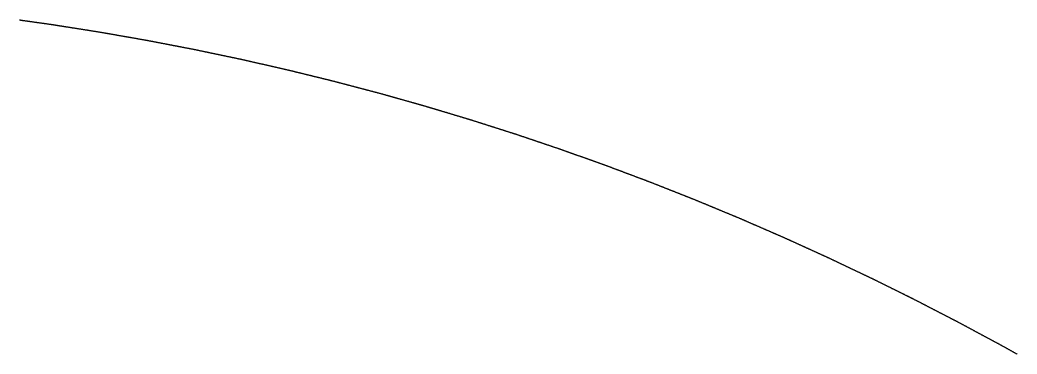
# Model space of a CAD drawing. Extents: x 1 to 322, y 1 to 270.
# Drawn here: x 161.85 to 182.64, y 13.26 to 20.23 of the extents above; entities that cross this region are included whole.
import ezdxf

# ---------------------------------------------------------------- set-up
doc = ezdxf.new("R2010")
doc.units = 0
doc.layers.get('0').update_dxf_attribs({"linetype": 'CONTINUOUS'})

msp = doc.modelspace()

# ---------------------------------------------------------------- linework, layer by layer
msp.add_polyline3d([(161.848, 20.2329, 0), (161.858, 20.2315, 0), (161.868, 20.23, 0), (161.879, 20.2286, 0), (161.889, 20.2271, 0), (161.899, 20.2257, 0), (161.909, 20.2242, 0), (161.92, 20.2228, 0), (161.93, 20.2213, 0), (161.94, 20.2199, 0), (161.951, 20.2185, 0), (161.961, 20.217, 0), (161.971, 20.2156, 0), (161.981, 20.2141, 0), (161.992, 20.2127, 0), (162.002, 20.2112, 0), (162.012, 20.2098, 0), (162.022, 20.2083, 0), (162.033, 20.2069, 0), (162.043, 20.2054, 0), (162.053, 20.204, 0), (162.064, 20.2025, 0), (162.074, 20.2011, 0), (162.084, 20.1997, 0), (162.094, 20.1982, 0), (162.105, 20.1968, 0), (162.115, 20.1953, 0), (162.125, 20.1939, 0), (162.136, 20.1924, 0), (162.146, 20.191, 0), (162.156, 20.1895, 0), (162.166, 20.1881, 0), (162.177, 20.1866, 0), (162.187, 20.1852, 0), (162.197, 20.1837, 0), (162.208, 20.1823, 0), (162.218, 20.1808, 0), (162.228, 20.1794, 0), (162.238, 20.178, 0), (162.249, 20.1765, 0), (162.259, 20.1751, 0), (162.269, 20.1736, 0), (162.28, 20.1722, 0), (162.29, 20.1707, 0), (162.3, 20.1693, 0), (162.31, 20.1678, 0), (162.321, 20.1664, 0), (162.331, 20.1649, 0), (162.341, 20.1635, 0), (162.352, 20.162, 0), (162.362, 20.1606, 0), (162.372, 20.1592, 0), (162.382, 20.1577, 0), (162.393, 20.1563, 0), (162.403, 20.1548, 0), (162.413, 20.1534, 0), (162.424, 20.1519, 0), (162.434, 20.1505, 0), (162.444, 20.149, 0), (162.454, 20.1476, 0), (162.465, 20.1461, 0), (162.475, 20.1447, 0), (162.485, 20.1432, 0), (162.496, 20.1418, 0), (162.506, 20.1403, 0), (162.516, 20.1388, 0), (162.526, 20.1372, 0), (162.537, 20.1356, 0), (162.547, 20.134, 0), (162.557, 20.1324, 0), (162.567, 20.1308, 0), (162.577, 20.1291, 0), (162.588, 20.1275, 0), (162.598, 20.1259, 0), (162.608, 20.1243, 0), (162.618, 20.1227, 0), (162.629, 20.1211, 0), (162.639, 20.1195, 0), (162.649, 20.1179, 0), (162.659, 20.1162, 0), (162.67, 20.1146, 0), (162.68, 20.113, 0), (162.69, 20.1114, 0), (162.7, 20.1098, 0), (162.71, 20.1082, 0), (162.721, 20.1066, 0), (162.731, 20.1049, 0), (162.741, 20.1033, 0), (162.751, 20.1017, 0), (162.762, 20.1001, 0), (162.772, 20.0985, 0), (162.782, 20.0969, 0), (162.792, 20.0953, 0), (162.803, 20.0937, 0), (162.813, 20.092, 0), (162.823, 20.0904, 0), (162.833, 20.0888, 0), (162.843, 20.0872, 0), (162.854, 20.0856, 0), (162.864, 20.084, 0), (162.874, 20.0824, 0), (162.884, 20.0808, 0), (162.895, 20.0791, 0), (162.905, 20.0775, 0), (162.915, 20.0759, 0), (162.925, 20.0743, 0), (162.935, 20.0727, 0), (162.946, 20.0711, 0), (162.956, 20.0695, 0), (162.966, 20.0679, 0), (162.976, 20.0662, 0), (162.987, 20.0646, 0), (162.997, 20.063, 0), (163.007, 20.0614, 0), (163.017, 20.0598, 0), (163.028, 20.0582, 0), (163.038, 20.0566, 0), (163.048, 20.0549, 0), (163.058, 20.0533, 0), (163.068, 20.0517, 0), (163.079, 20.0501, 0), (163.089, 20.0485, 0), (163.099, 20.0469, 0), (163.109, 20.0453, 0), (163.12, 20.0437, 0), (163.13, 20.042, 0), (163.14, 20.0404, 0), (163.15, 20.0388, 0), (163.16, 20.0372, 0), (163.171, 20.0356, 0), (163.181, 20.034, 0), (163.191, 20.0324, 0), (163.201, 20.0308, 0), (163.212, 20.0291, 0), (163.222, 20.0275, 0), (163.232, 20.0259, 0), (163.242, 20.0243, 0), (163.253, 20.0227, 0), (163.263, 20.0211, 0), (163.273, 20.0195, 0), (163.283, 20.0179, 0), (163.293, 20.0162, 0), (163.304, 20.0146, 0), (163.314, 20.013, 0), (163.324, 20.0114, 0), (163.334, 20.0098, 0), (163.345, 20.0082, 0), (163.355, 20.0066, 0), (163.365, 20.0049, 0), (163.375, 20.0033, 0), (163.385, 20.0017, 0), (163.396, 20.0001, 0), (163.406, 19.9985, 0), (163.416, 19.9969, 0), (163.426, 19.9953, 0), (163.437, 19.9937, 0), (163.447, 19.992, 0), (163.457, 19.9904, 0), (163.467, 19.9888, 0), (163.478, 19.9872, 0), (163.488, 19.9856, 0), (163.498, 19.984, 0), (163.508, 19.9823, 0), (163.518, 19.9805, 0), (163.529, 19.9787, 0), (163.539, 19.9769, 0), (163.549, 19.9752, 0), (163.559, 19.9734, 0), (163.569, 19.9716, 0), (163.579, 19.9698, 0), (163.59, 19.968, 0), (163.6, 19.9663, 0), (163.61, 19.9645, 0), (163.62, 19.9627, 0), (163.63, 19.9609, 0), (163.64, 19.9591, 0), (163.651, 19.9574, 0), (163.661, 19.9556, 0), (163.671, 19.9538, 0), (163.681, 19.952, 0), (163.691, 19.9503, 0), (163.701, 19.9485, 0), (163.712, 19.9467, 0), (163.722, 19.9449, 0), (163.732, 19.9431, 0), (163.742, 19.9414, 0), (163.752, 19.9396, 0), (163.762, 19.9378, 0), (163.773, 19.936, 0), (163.783, 19.9342, 0), (163.793, 19.9325, 0), (163.803, 19.9307, 0), (163.813, 19.9289, 0), (163.823, 19.9271, 0), (163.834, 19.9253, 0), (163.844, 19.9236, 0), (163.854, 19.9218, 0), (163.864, 19.92, 0), (163.874, 19.9182, 0), (163.885, 19.9164, 0), (163.895, 19.9147, 0), (163.905, 19.9129, 0), (163.915, 19.9111, 0), (163.925, 19.9093, 0), (163.935, 19.9075, 0), (163.946, 19.9058, 0), (163.956, 19.904, 0), (163.966, 19.9022, 0), (163.976, 19.9004, 0), (163.986, 19.8987, 0), (163.996, 19.8969, 0), (164.007, 19.8951, 0), (164.017, 19.8933, 0), (164.027, 19.8915, 0), (164.037, 19.8898, 0), (164.047, 19.888, 0), (164.057, 19.8862, 0), (164.068, 19.8844, 0), (164.078, 19.8826, 0), (164.088, 19.8809, 0), (164.098, 19.8791, 0), (164.108, 19.8773, 0), (164.118, 19.8755, 0), (164.129, 19.8737, 0), (164.139, 19.872, 0), (164.149, 19.8702, 0), (164.159, 19.8684, 0), (164.169, 19.8666, 0), (164.179, 19.8648, 0), (164.19, 19.8631, 0), (164.2, 19.8613, 0), (164.21, 19.8595, 0), (164.22, 19.8577, 0), (164.23, 19.8559, 0), (164.241, 19.8542, 0), (164.251, 19.8524, 0), (164.261, 19.8506, 0), (164.271, 19.8488, 0), (164.281, 19.8471, 0), (164.291, 19.8453, 0), (164.302, 19.8435, 0), (164.312, 19.8417, 0), (164.322, 19.8399, 0), (164.332, 19.8382, 0), (164.342, 19.8364, 0), (164.352, 19.8346, 0), (164.363, 19.8328, 0), (164.373, 19.831, 0), (164.383, 19.8293, 0), (164.393, 19.8275, 0), (164.403, 19.8257, 0), (164.413, 19.8239, 0), (164.424, 19.8221, 0), (164.434, 19.8204, 0), (164.444, 19.8186, 0), (164.454, 19.8168, 0), (164.464, 19.815, 0), (164.474, 19.8132, 0), (164.485, 19.8115, 0), (164.495, 19.8096, 0), (164.505, 19.8076, 0), (164.515, 19.8057, 0), (164.525, 19.8038, 0), (164.535, 19.8018, 0), (164.545, 19.7999, 0), (164.555, 19.7979, 0), (164.566, 19.796, 0), (164.576, 19.794, 0), (164.586, 19.7921, 0), (164.596, 19.7901, 0), (164.606, 19.7882, 0), (164.616, 19.7862, 0), (164.626, 19.7843, 0), (164.636, 19.7824, 0), (164.647, 19.7804, 0), (164.657, 19.7785, 0), (164.667, 19.7765, 0), (164.677, 19.7746, 0), (164.687, 19.7726, 0), (164.697, 19.7707, 0), (164.707, 19.7687, 0), (164.717, 19.7668, 0), (164.727, 19.7648, 0), (164.738, 19.7629, 0), (164.748, 19.7609, 0), (164.758, 19.759, 0), (164.768, 19.7571, 0), (164.778, 19.7551, 0), (164.788, 19.7532, 0), (164.798, 19.7512, 0), (164.808, 19.7493, 0), (164.818, 19.7473, 0), (164.829, 19.7454, 0), (164.839, 19.7434, 0), (164.849, 19.7415, 0), (164.859, 19.7395, 0), (164.869, 19.7376, 0), (164.879, 19.7357, 0), (164.889, 19.7337, 0), (164.899, 19.7318, 0), (164.91, 19.7298, 0), (164.92, 19.7279, 0), (164.93, 19.7259, 0), (164.94, 19.724, 0), (164.95, 19.722, 0), (164.96, 19.7201, 0), (164.97, 19.7181, 0), (164.98, 19.7162, 0), (164.99, 19.7143, 0), (165.001, 19.7123, 0), (165.011, 19.7104, 0), (165.021, 19.7084, 0), (165.031, 19.7065, 0), (165.041, 19.7045, 0), (165.051, 19.7026, 0), (165.061, 19.7006, 0), (165.071, 19.6987, 0), (165.082, 19.6967, 0), (165.092, 19.6948, 0), (165.102, 19.6929, 0), (165.112, 19.6909, 0), (165.122, 19.689, 0), (165.132, 19.687, 0), (165.142, 19.6851, 0), (165.152, 19.6831, 0), (165.162, 19.6812, 0), (165.173, 19.6792, 0), (165.183, 19.6773, 0), (165.193, 19.6753, 0), (165.203, 19.6734, 0), (165.213, 19.6714, 0), (165.223, 19.6695, 0), (165.233, 19.6676, 0), (165.243, 19.6656, 0), (165.253, 19.6637, 0), (165.264, 19.6617, 0), (165.274, 19.6598, 0), (165.284, 19.6578, 0), (165.294, 19.6559, 0), (165.304, 19.6539, 0), (165.314, 19.652, 0), (165.324, 19.65, 0), (165.334, 19.6481, 0), (165.345, 19.6462, 0), (165.355, 19.6442, 0), (165.365, 19.6423, 0), (165.375, 19.6403, 0), (165.385, 19.6384, 0), (165.395, 19.6364, 0), (165.405, 19.6345, 0), (165.415, 19.6325, 0), (165.425, 19.6306, 0), (165.436, 19.6286, 0), (165.446, 19.6267, 0), (165.456, 19.6248, 0), (165.466, 19.6228, 0), (165.476, 19.6208, 0), (165.486, 19.6186, 0), (165.496, 19.6165, 0), (165.506, 19.6144, 0), (165.516, 19.6123, 0), (165.526, 19.6102, 0), (165.536, 19.6081, 0), (165.546, 19.606, 0), (165.556, 19.6039, 0), (165.567, 19.6018, 0), (165.577, 19.5996, 0), (165.587, 19.5975, 0), (165.597, 19.5954, 0), (165.607, 19.5933, 0), (165.617, 19.5912, 0), (165.627, 19.5891, 0), (165.637, 19.587, 0), (165.647, 19.5849, 0), (165.657, 19.5827, 0), (165.667, 19.5806, 0), (165.677, 19.5785, 0), (165.687, 19.5764, 0), (165.697, 19.5743, 0), (165.707, 19.5722, 0), (165.717, 19.5701, 0), (165.728, 19.568, 0), (165.738, 19.5658, 0), (165.748, 19.5637, 0), (165.758, 19.5616, 0), (165.768, 19.5595, 0), (165.778, 19.5574, 0), (165.788, 19.5553, 0), (165.798, 19.5532, 0), (165.808, 19.5511, 0), (165.818, 19.5489, 0), (165.828, 19.5468, 0), (165.838, 19.5447, 0), (165.848, 19.5426, 0), (165.858, 19.5405, 0), (165.868, 19.5384, 0), (165.878, 19.5363, 0), (165.889, 19.5342, 0), (165.899, 19.5321, 0), (165.909, 19.5299, 0), (165.919, 19.5278, 0), (165.929, 19.5257, 0), (165.939, 19.5236, 0), (165.949, 19.5215, 0), (165.959, 19.5194, 0), (165.969, 19.5173, 0), (165.979, 19.5152, 0), (165.989, 19.513, 0), (165.999, 19.5109, 0), (166.009, 19.5088, 0), (166.019, 19.5067, 0), (166.029, 19.5046, 0), (166.039, 19.5025, 0), (166.05, 19.5004, 0), (166.06, 19.4983, 0), (166.07, 19.4961, 0), (166.08, 19.494, 0), (166.09, 19.4919, 0), (166.1, 19.4898, 0), (166.11, 19.4877, 0), (166.12, 19.4856, 0), (166.13, 19.4835, 0), (166.14, 19.4814, 0), (166.15, 19.4793, 0), (166.16, 19.4771, 0), (166.17, 19.475, 0), (166.18, 19.4729, 0), (166.19, 19.4708, 0), (166.2, 19.4687, 0), (166.21, 19.4666, 0), (166.221, 19.4645, 0), (166.231, 19.4624, 0), (166.241, 19.4602, 0), (166.251, 19.4581, 0), (166.261, 19.456, 0), (166.271, 19.4539, 0), (166.281, 19.4518, 0), (166.291, 19.4497, 0), (166.301, 19.4476, 0), (166.311, 19.4455, 0), (166.321, 19.4433, 0), (166.331, 19.4412, 0), (166.341, 19.4391, 0), (166.351, 19.437, 0), (166.361, 19.4349, 0), (166.371, 19.4328, 0), (166.382, 19.4307, 0), (166.392, 19.4286, 0), (166.402, 19.4265, 0), (166.412, 19.4243, 0), (166.422, 19.4222, 0), (166.432, 19.4201, 0), (166.442, 19.418, 0), (166.452, 19.4158, 0), (166.462, 19.4135, 0), (166.472, 19.4112, 0), (166.482, 19.4089, 0), (166.492, 19.4067, 0), (166.502, 19.4044, 0), (166.512, 19.4021, 0), (166.522, 19.3998, 0), (166.532, 19.3976, 0), (166.542, 19.3953, 0), (166.552, 19.393, 0), (166.562, 19.3907, 0), (166.572, 19.3884, 0), (166.582, 19.3862, 0), (166.592, 19.3839, 0), (166.602, 19.3816, 0), (166.612, 19.3793, 0), (166.622, 19.3771, 0), (166.632, 19.3748, 0), (166.642, 19.3725, 0), (166.652, 19.3702, 0), (166.662, 19.3679, 0), (166.672, 19.3657, 0), (166.682, 19.3634, 0), (166.692, 19.3611, 0), (166.702, 19.3588, 0), (166.712, 19.3565, 0), (166.722, 19.3543, 0), (166.732, 19.352, 0), (166.742, 19.3497, 0), (166.752, 19.3474, 0), (166.762, 19.3452, 0), (166.772, 19.3429, 0), (166.782, 19.3406, 0), (166.792, 19.3383, 0), (166.802, 19.336, 0), (166.812, 19.3338, 0), (166.822, 19.3315, 0), (166.832, 19.3292, 0), (166.842, 19.3269, 0), (166.852, 19.3246, 0), (166.862, 19.3224, 0), (166.872, 19.3201, 0), (166.882, 19.3178, 0), (166.892, 19.3155, 0), (166.902, 19.3133, 0), (166.912, 19.311, 0), (166.922, 19.3087, 0), (166.932, 19.3064, 0), (166.942, 19.3041, 0), (166.952, 19.3019, 0), (166.962, 19.2996, 0), (166.972, 19.2973, 0), (166.982, 19.295, 0), (166.992, 19.2927, 0), (167.002, 19.2905, 0), (167.012, 19.2882, 0), (167.022, 19.2859, 0), (167.032, 19.2836, 0), (167.042, 19.2814, 0), (167.052, 19.2791, 0), (167.062, 19.2768, 0), (167.072, 19.2745, 0), (167.082, 19.2722, 0), (167.092, 19.27, 0), (167.102, 19.2677, 0), (167.112, 19.2654, 0), (167.122, 19.2631, 0), (167.132, 19.2609, 0), (167.142, 19.2586, 0), (167.152, 19.2563, 0), (167.162, 19.254, 0), (167.173, 19.2517, 0), (167.183, 19.2495, 0), (167.193, 19.2472, 0), (167.203, 19.2449, 0), (167.213, 19.2426, 0), (167.223, 19.2403, 0), (167.233, 19.2381, 0), (167.243, 19.2358, 0), (167.253, 19.2335, 0), (167.263, 19.2312, 0), (167.273, 19.229, 0), (167.283, 19.2267, 0), (167.293, 19.2244, 0), (167.303, 19.2221, 0), (167.313, 19.2198, 0), (167.323, 19.2176, 0), (167.333, 19.2153, 0), (167.343, 19.213, 0), (167.353, 19.2107, 0), (167.363, 19.2084, 0), (167.373, 19.2062, 0), (167.383, 19.2039, 0), (167.393, 19.2016, 0), (167.403, 19.1993, 0), (167.413, 19.1971, 0), (167.423, 19.1947, 0), (167.433, 19.1922, 0), (167.443, 19.1898, 0), (167.453, 19.1873, 0), (167.462, 19.1849, 0), (167.472, 19.1824, 0), (167.482, 19.18, 0), (167.492, 19.1775, 0), (167.502, 19.1751, 0), (167.512, 19.1727, 0), (167.522, 19.1702, 0), (167.532, 19.1678, 0), (167.542, 19.1653, 0), (167.552, 19.1629, 0), (167.562, 19.1604, 0), (167.572, 19.158, 0), (167.582, 19.1555, 0), (167.592, 19.1531, 0), (167.602, 19.1507, 0), (167.612, 19.1482, 0), (167.622, 19.1458, 0), (167.632, 19.1433, 0), (167.642, 19.1409, 0), (167.652, 19.1384, 0), (167.662, 19.136, 0), (167.672, 19.1335, 0), (167.682, 19.1311, 0), (167.691, 19.1287, 0), (167.701, 19.1262, 0), (167.711, 19.1238, 0), (167.721, 19.1213, 0), (167.731, 19.1189, 0), (167.741, 19.1164, 0), (167.751, 19.114, 0), (167.761, 19.1115, 0), (167.771, 19.1091, 0), (167.781, 19.1066, 0), (167.791, 19.1042, 0), (167.801, 19.1018, 0), (167.811, 19.0993, 0), (167.821, 19.0969, 0), (167.831, 19.0944, 0), (167.841, 19.092, 0), (167.851, 19.0895, 0), (167.861, 19.0871, 0), (167.871, 19.0846, 0), (167.881, 19.0822, 0), (167.891, 19.0798, 0), (167.901, 19.0773, 0), (167.91, 19.0749, 0), (167.92, 19.0724, 0), (167.93, 19.07, 0), (167.94, 19.0675, 0), (167.95, 19.0651, 0), (167.96, 19.0626, 0), (167.97, 19.0602, 0), (167.98, 19.0578, 0), (167.99, 19.0553, 0), (168, 19.0529, 0), (168.01, 19.0504, 0), (168.02, 19.048, 0), (168.03, 19.0455, 0), (168.04, 19.0431, 0), (168.05, 19.0406, 0), (168.06, 19.0382, 0), (168.07, 19.0357, 0), (168.08, 19.0333, 0), (168.09, 19.0309, 0), (168.1, 19.0284, 0), (168.11, 19.026, 0), (168.12, 19.0235, 0), (168.13, 19.0211, 0), (168.139, 19.0186, 0), (168.149, 19.0162, 0), (168.159, 19.0137, 0), (168.169, 19.0113, 0), (168.179, 19.0089, 0), (168.189, 19.0064, 0), (168.199, 19.004, 0), (168.209, 19.0015, 0), (168.219, 18.9991, 0), (168.229, 18.9966, 0), (168.239, 18.9942, 0), (168.249, 18.9917, 0), (168.259, 18.9893, 0), (168.269, 18.9868, 0), (168.279, 18.9844, 0), (168.289, 18.982, 0), (168.299, 18.9795, 0), (168.309, 18.9771, 0), (168.319, 18.9746, 0), (168.329, 18.9722, 0), (168.339, 18.9697, 0), (168.349, 18.9673, 0), (168.358, 18.9648, 0), (168.368, 18.9624, 0), (168.378, 18.96, 0), (168.388, 18.9574, 0), (168.398, 18.9548, 0), (168.408, 18.9522, 0), (168.418, 18.9496, 0), (168.428, 18.9469, 0), (168.438, 18.9443, 0), (168.448, 18.9417, 0), (168.458, 18.9391, 0), (168.468, 18.9365, 0), (168.477, 18.9339, 0), (168.487, 18.9313, 0), (168.497, 18.9287, 0), (168.507, 18.9261, 0), (168.517, 18.9234, 0), (168.527, 18.9208, 0), (168.537, 18.9182, 0), (168.547, 18.9156, 0), (168.557, 18.913, 0), (168.567, 18.9104, 0), (168.576, 18.9078, 0), (168.586, 18.9052, 0), (168.596, 18.9025, 0), (168.606, 18.8999, 0), (168.616, 18.8973, 0), (168.626, 18.8947, 0), (168.636, 18.8921, 0), (168.646, 18.8895, 0), (168.656, 18.8869, 0), (168.666, 18.8843, 0), (168.676, 18.8817, 0), (168.685, 18.879, 0), (168.695, 18.8764, 0), (168.705, 18.8738, 0), (168.715, 18.8712, 0), (168.725, 18.8686, 0), (168.735, 18.866, 0), (168.745, 18.8634, 0), (168.755, 18.8608, 0), (168.765, 18.8582, 0), (168.775, 18.8555, 0), (168.784, 18.8529, 0), (168.794, 18.8503, 0), (168.804, 18.8477, 0), (168.814, 18.8451, 0), (168.824, 18.8425, 0), (168.834, 18.8399, 0), (168.844, 18.8373, 0), (168.854, 18.8346, 0), (168.864, 18.832, 0), (168.874, 18.8294, 0), (168.883, 18.8268, 0), (168.893, 18.8242, 0), (168.903, 18.8216, 0), (168.913, 18.819, 0), (168.923, 18.8164, 0), (168.933, 18.8138, 0), (168.943, 18.8111, 0), (168.953, 18.8085, 0), (168.963, 18.8059, 0), (168.973, 18.8033, 0), (168.983, 18.8007, 0), (168.992, 18.7981, 0), (169.002, 18.7955, 0), (169.012, 18.7929, 0), (169.022, 18.7903, 0), (169.032, 18.7876, 0), (169.042, 18.785, 0), (169.052, 18.7824, 0), (169.062, 18.7798, 0), (169.072, 18.7772, 0), (169.082, 18.7746, 0), (169.091, 18.772, 0), (169.101, 18.7694, 0), (169.111, 18.7668, 0), (169.121, 18.7641, 0), (169.131, 18.7615, 0), (169.141, 18.7589, 0), (169.151, 18.7563, 0), (169.161, 18.7537, 0), (169.171, 18.7511, 0), (169.181, 18.7485, 0), (169.19, 18.7459, 0), (169.2, 18.7432, 0), (169.21, 18.7406, 0), (169.22, 18.738, 0), (169.23, 18.7354, 0), (169.24, 18.7328, 0), (169.25, 18.7302, 0), (169.26, 18.7276, 0), (169.27, 18.725, 0), (169.28, 18.7224, 0), (169.29, 18.7197, 0), (169.299, 18.7171, 0), (169.309, 18.7145, 0), (169.319, 18.7119, 0), (169.329, 18.7093, 0), (169.339, 18.7067, 0), (169.349, 18.7039, 0), (169.359, 18.7012, 0), (169.369, 18.6984, 0), (169.378, 18.6956, 0), (169.388, 18.6928, 0), (169.398, 18.6901, 0), (169.408, 18.6873, 0), (169.418, 18.6845, 0), (169.428, 18.6817, 0), (169.438, 18.6789, 0), (169.447, 18.6762, 0), (169.457, 18.6734, 0), (169.467, 18.6706, 0), (169.477, 18.6678, 0), (169.487, 18.6651, 0), (169.497, 18.6623, 0), (169.507, 18.6595, 0), (169.516, 18.6567, 0), (169.526, 18.6539, 0), (169.536, 18.6512, 0), (169.546, 18.6484, 0), (169.556, 18.6456, 0), (169.566, 18.6428, 0), (169.576, 18.64, 0), (169.585, 18.6373, 0), (169.595, 18.6345, 0), (169.605, 18.6317, 0), (169.615, 18.6289, 0), (169.625, 18.6262, 0), (169.635, 18.6234, 0), (169.644, 18.6206, 0), (169.654, 18.6178, 0), (169.664, 18.615, 0), (169.674, 18.6123, 0), (169.684, 18.6095, 0), (169.694, 18.6067, 0), (169.704, 18.6039, 0), (169.713, 18.6012, 0), (169.723, 18.5984, 0), (169.733, 18.5956, 0), (169.743, 18.5928, 0), (169.753, 18.59, 0), (169.763, 18.5873, 0), (169.773, 18.5845, 0), (169.782, 18.5817, 0), (169.792, 18.5789, 0), (169.802, 18.5761, 0), (169.812, 18.5734, 0), (169.822, 18.5706, 0), (169.832, 18.5678, 0), (169.842, 18.565, 0), (169.851, 18.5623, 0), (169.861, 18.5595, 0), (169.871, 18.5567, 0), (169.881, 18.5539, 0), (169.891, 18.5511, 0), (169.901, 18.5484, 0), (169.911, 18.5456, 0), (169.92, 18.5428, 0), (169.93, 18.54, 0), (169.94, 18.5373, 0), (169.95, 18.5345, 0), (169.96, 18.5317, 0), (169.97, 18.5289, 0), (169.979, 18.5261, 0), (169.989, 18.5234, 0), (169.999, 18.5206, 0), (170.009, 18.5178, 0), (170.019, 18.515, 0), (170.029, 18.5122, 0), (170.039, 18.5095, 0), (170.048, 18.5067, 0), (170.058, 18.5039, 0), (170.068, 18.5011, 0), (170.078, 18.4984, 0), (170.088, 18.4956, 0), (170.098, 18.4928, 0), (170.108, 18.49, 0), (170.117, 18.4872, 0), (170.127, 18.4845, 0), (170.137, 18.4817, 0), (170.147, 18.4789, 0), (170.157, 18.4761, 0), (170.167, 18.4734, 0), (170.177, 18.4706, 0), (170.186, 18.4678, 0), (170.196, 18.465, 0), (170.206, 18.4622, 0), (170.216, 18.4595, 0), (170.226, 18.4567, 0), (170.236, 18.4539, 0), (170.246, 18.4511, 0), (170.255, 18.4483, 0), (170.265, 18.4456, 0), (170.275, 18.4428, 0), (170.285, 18.44, 0), (170.295, 18.4372, 0), (170.305, 18.4343, 0), (170.314, 18.4314, 0), (170.324, 18.4284, 0), (170.334, 18.4255, 0), (170.344, 18.4225, 0), (170.354, 18.4196, 0), (170.363, 18.4167, 0), (170.373, 18.4137, 0), (170.383, 18.4108, 0), (170.393, 18.4078, 0), (170.403, 18.4049, 0), (170.412, 18.4019, 0), (170.422, 18.399, 0), (170.432, 18.396, 0), (170.442, 18.3931, 0), (170.452, 18.3901, 0), (170.461, 18.3872, 0), (170.471, 18.3843, 0), (170.481, 18.3813, 0), (170.491, 18.3784, 0), (170.501, 18.3754, 0), (170.51, 18.3725, 0), (170.52, 18.3695, 0), (170.53, 18.3666, 0), (170.54, 18.3636, 0), (170.55, 18.3607, 0), (170.559, 18.3577, 0), (170.569, 18.3548, 0), (170.579, 18.3519, 0), (170.589, 18.3489, 0), (170.599, 18.346, 0), (170.608, 18.343, 0), (170.618, 18.3401, 0), (170.628, 18.3371, 0), (170.638, 18.3342, 0), (170.648, 18.3312, 0), (170.657, 18.3283, 0), (170.667, 18.3253, 0), (170.677, 18.3224, 0), (170.687, 18.3195, 0), (170.697, 18.3165, 0), (170.706, 18.3136, 0), (170.716, 18.3106, 0), (170.726, 18.3077, 0), (170.736, 18.3047, 0), (170.746, 18.3018, 0), (170.756, 18.2988, 0), (170.765, 18.2959, 0), (170.775, 18.2929, 0), (170.785, 18.29, 0), (170.795, 18.2871, 0), (170.805, 18.2841, 0), (170.814, 18.2812, 0), (170.824, 18.2782, 0), (170.834, 18.2753, 0), (170.844, 18.2723, 0), (170.854, 18.2694, 0), (170.863, 18.2664, 0), (170.873, 18.2635, 0), (170.883, 18.2606, 0), (170.893, 18.2576, 0), (170.903, 18.2547, 0), (170.912, 18.2517, 0), (170.922, 18.2488, 0), (170.932, 18.2458, 0), (170.942, 18.2429, 0), (170.952, 18.2399, 0), (170.961, 18.237, 0), (170.971, 18.234, 0), (170.981, 18.2311, 0), (170.991, 18.2282, 0), (171.001, 18.2252, 0), (171.01, 18.2223, 0), (171.02, 18.2193, 0), (171.03, 18.2164, 0), (171.04, 18.2134, 0), (171.05, 18.2105, 0), (171.059, 18.2075, 0), (171.069, 18.2046, 0), (171.079, 18.2016, 0), (171.089, 18.1987, 0), (171.099, 18.1958, 0), (171.108, 18.1928, 0), (171.118, 18.1899, 0), (171.128, 18.1869, 0), (171.138, 18.184, 0), (171.148, 18.181, 0), (171.157, 18.1781, 0), (171.167, 18.1751, 0), (171.177, 18.1722, 0), (171.187, 18.1692, 0), (171.197, 18.1663, 0), (171.206, 18.1634, 0), (171.216, 18.1604, 0), (171.226, 18.1575, 0), (171.236, 18.1545, 0), (171.246, 18.1516, 0), (171.255, 18.1485, 0), (171.265, 18.1454, 0), (171.275, 18.1423, 0), (171.285, 18.1392, 0), (171.294, 18.136, 0), (171.304, 18.1329, 0), (171.314, 18.1298, 0), (171.324, 18.1267, 0), (171.333, 18.1236, 0), (171.343, 18.1205, 0), (171.353, 18.1174, 0), (171.363, 18.1143, 0), (171.372, 18.1111, 0), (171.382, 18.108, 0), (171.392, 18.1049, 0), (171.402, 18.1018, 0), (171.411, 18.0987, 0), (171.421, 18.0956, 0), (171.431, 18.0925, 0), (171.441, 18.0894, 0), (171.45, 18.0862, 0), (171.46, 18.0831, 0), (171.47, 18.08, 0), (171.48, 18.0769, 0), (171.49, 18.0738, 0), (171.499, 18.0707, 0), (171.509, 18.0676, 0), (171.519, 18.0645, 0), (171.529, 18.0613, 0), (171.538, 18.0582, 0), (171.548, 18.0551, 0), (171.558, 18.052, 0), (171.568, 18.0489, 0), (171.577, 18.0458, 0), (171.587, 18.0427, 0), (171.597, 18.0396, 0), (171.607, 18.0364, 0), (171.616, 18.0333, 0), (171.626, 18.0302, 0), (171.636, 18.0271, 0), (171.646, 18.024, 0), (171.655, 18.0209, 0), (171.665, 18.0178, 0), (171.675, 18.0147, 0), (171.685, 18.0115, 0), (171.694, 18.0084, 0), (171.704, 18.0053, 0), (171.714, 18.0022, 0), (171.724, 17.9991, 0), (171.733, 17.996, 0), (171.743, 17.9929, 0), (171.753, 17.9898, 0), (171.763, 17.9866, 0), (171.772, 17.9835, 0), (171.782, 17.9804, 0), (171.792, 17.9773, 0), (171.802, 17.9742, 0), (171.811, 17.9711, 0), (171.821, 17.968, 0), (171.831, 17.9648, 0), (171.841, 17.9617, 0), (171.85, 17.9586, 0), (171.86, 17.9555, 0), (171.87, 17.9524, 0), (171.88, 17.9493, 0), (171.889, 17.9462, 0), (171.899, 17.9431, 0), (171.909, 17.9399, 0), (171.919, 17.9368, 0), (171.928, 17.9337, 0), (171.938, 17.9306, 0), (171.948, 17.9275, 0), (171.958, 17.9244, 0), (171.967, 17.9213, 0), (171.977, 17.9182, 0), (171.987, 17.915, 0), (171.997, 17.9119, 0), (172.006, 17.9088, 0), (172.016, 17.9057, 0), (172.026, 17.9026, 0), (172.036, 17.8995, 0), (172.045, 17.8964, 0), (172.055, 17.8933, 0), (172.065, 17.8901, 0), (172.075, 17.887, 0), (172.084, 17.8839, 0), (172.094, 17.8808, 0), (172.104, 17.8777, 0), (172.114, 17.8746, 0), (172.123, 17.8715, 0), (172.133, 17.8684, 0), (172.143, 17.8652, 0), (172.153, 17.8621, 0), (172.163, 17.859, 0), (172.172, 17.8559, 0), (172.182, 17.8528, 0), (172.192, 17.8497, 0), (172.201, 17.8464, 0), (172.211, 17.8431, 0), (172.221, 17.8399, 0), (172.231, 17.8366, 0), (172.24, 17.8333, 0), (172.25, 17.83, 0), (172.26, 17.8267, 0), (172.269, 17.8235, 0), (172.279, 17.8202, 0), (172.289, 17.8169, 0), (172.299, 17.8136, 0), (172.308, 17.8103, 0), (172.318, 17.8071, 0), (172.328, 17.8038, 0), (172.337, 17.8005, 0), (172.347, 17.7972, 0), (172.357, 17.7939, 0), (172.366, 17.7907, 0), (172.376, 17.7874, 0), (172.386, 17.7841, 0), (172.396, 17.7808, 0), (172.405, 17.7775, 0), (172.415, 17.7743, 0), (172.425, 17.771, 0), (172.434, 17.7677, 0), (172.444, 17.7644, 0), (172.454, 17.7611, 0), (172.464, 17.7579, 0), (172.473, 17.7546, 0), (172.483, 17.7513, 0), (172.493, 17.748, 0), (172.502, 17.7447, 0), (172.512, 17.7415, 0), (172.522, 17.7382, 0), (172.531, 17.7349, 0), (172.541, 17.7316, 0), (172.551, 17.7283, 0), (172.561, 17.7251, 0), (172.57, 17.7218, 0), (172.58, 17.7185, 0), (172.59, 17.7152, 0), (172.599, 17.7119, 0), (172.609, 17.7087, 0), (172.619, 17.7054, 0), (172.629, 17.7021, 0), (172.638, 17.6988, 0), (172.648, 17.6955, 0), (172.658, 17.6923, 0), (172.667, 17.689, 0), (172.677, 17.6857, 0), (172.687, 17.6824, 0), (172.696, 17.6791, 0), (172.706, 17.6759, 0), (172.716, 17.6726, 0), (172.726, 17.6693, 0), (172.735, 17.666, 0), (172.745, 17.6627, 0), (172.755, 17.6595, 0), (172.764, 17.6562, 0), (172.774, 17.6529, 0), (172.784, 17.6496, 0), (172.794, 17.6463, 0), (172.803, 17.6431, 0), (172.813, 17.6398, 0), (172.823, 17.6365, 0), (172.832, 17.6332, 0), (172.842, 17.6299, 0), (172.852, 17.6267, 0), (172.861, 17.6234, 0), (172.871, 17.6201, 0), (172.881, 17.6168, 0), (172.891, 17.6135, 0), (172.9, 17.6103, 0), (172.91, 17.607, 0), (172.92, 17.6037, 0), (172.929, 17.6004, 0), (172.939, 17.5971, 0), (172.949, 17.5939, 0), (172.958, 17.5906, 0), (172.968, 17.5873, 0), (172.978, 17.584, 0), (172.988, 17.5807, 0), (172.997, 17.5775, 0), (173.007, 17.5742, 0), (173.017, 17.5709, 0), (173.026, 17.5676, 0), (173.036, 17.5643, 0), (173.046, 17.5611, 0), (173.056, 17.5578, 0), (173.065, 17.5545, 0), (173.075, 17.5512, 0), (173.085, 17.5479, 0), (173.094, 17.5447, 0), (173.104, 17.5414, 0), (173.114, 17.5381, 0), (173.123, 17.5348, 0), (173.133, 17.5315, 0), (173.143, 17.5281, 0), (173.153, 17.5247, 0), (173.162, 17.5212, 0), (173.172, 17.5178, 0), (173.181, 17.5143, 0), (173.191, 17.5109, 0), (173.201, 17.5074, 0), (173.21, 17.504, 0), (173.22, 17.5005, 0), (173.23, 17.4971, 0), (173.239, 17.4936, 0), (173.249, 17.4902, 0), (173.259, 17.4867, 0), (173.268, 17.4833, 0), (173.278, 17.4798, 0), (173.288, 17.4764, 0), (173.297, 17.4729, 0), (173.307, 17.4695, 0), (173.317, 17.466, 0), (173.326, 17.4626, 0), (173.336, 17.4591, 0), (173.346, 17.4557, 0), (173.355, 17.4522, 0), (173.365, 17.4488, 0), (173.375, 17.4453, 0), (173.384, 17.4419, 0), (173.394, 17.4385, 0), (173.404, 17.435, 0), (173.413, 17.4316, 0), (173.423, 17.4281, 0), (173.433, 17.4247, 0), (173.442, 17.4212, 0), (173.452, 17.4178, 0), (173.462, 17.4143, 0), (173.471, 17.4109, 0), (173.481, 17.4074, 0), (173.491, 17.404, 0), (173.5, 17.4005, 0), (173.51, 17.3971, 0), (173.52, 17.3936, 0), (173.529, 17.3902, 0), (173.539, 17.3867, 0), (173.548, 17.3833, 0), (173.558, 17.3798, 0), (173.568, 17.3764, 0), (173.577, 17.3729, 0), (173.587, 17.3695, 0), (173.597, 17.366, 0), (173.606, 17.3626, 0), (173.616, 17.3591, 0), (173.626, 17.3557, 0), (173.635, 17.3522, 0), (173.645, 17.3488, 0), (173.655, 17.3454, 0), (173.664, 17.3419, 0), (173.674, 17.3385, 0), (173.684, 17.335, 0), (173.693, 17.3316, 0), (173.703, 17.3281, 0), (173.713, 17.3247, 0), (173.722, 17.3212, 0), (173.732, 17.3178, 0), (173.742, 17.3143, 0), (173.751, 17.3109, 0), (173.761, 17.3074, 0), (173.771, 17.304, 0), (173.78, 17.3005, 0), (173.79, 17.2971, 0), (173.8, 17.2936, 0), (173.809, 17.2902, 0), (173.819, 17.2867, 0), (173.829, 17.2833, 0), (173.838, 17.2798, 0), (173.848, 17.2764, 0), (173.858, 17.2729, 0), (173.867, 17.2695, 0), (173.877, 17.266, 0), (173.887, 17.2626, 0), (173.896, 17.2592, 0), (173.906, 17.2557, 0), (173.915, 17.2523, 0), (173.925, 17.2488, 0), (173.935, 17.2454, 0), (173.944, 17.2419, 0), (173.954, 17.2385, 0), (173.964, 17.235, 0), (173.973, 17.2316, 0), (173.983, 17.2281, 0), (173.993, 17.2247, 0), (174.002, 17.2212, 0), (174.012, 17.2178, 0), (174.022, 17.2143, 0), (174.031, 17.2109, 0), (174.041, 17.2074, 0), (174.051, 17.204, 0), (174.06, 17.2005, 0), (174.07, 17.1971, 0), (174.08, 17.1935, 0), (174.089, 17.1899, 0), (174.099, 17.1862, 0), (174.108, 17.1826, 0), (174.118, 17.179, 0), (174.128, 17.1754, 0), (174.137, 17.1718, 0), (174.147, 17.1682, 0), (174.157, 17.1645, 0), (174.166, 17.1609, 0), (174.176, 17.1573, 0), (174.185, 17.1537, 0), (174.195, 17.1501, 0), (174.205, 17.1465, 0), (174.214, 17.1428, 0), (174.224, 17.1392, 0), (174.233, 17.1356, 0), (174.243, 17.132, 0), (174.253, 17.1284, 0), (174.262, 17.1248, 0), (174.272, 17.1211, 0), (174.281, 17.1175, 0), (174.291, 17.1139, 0), (174.301, 17.1103, 0), (174.31, 17.1067, 0), (174.32, 17.1031, 0), (174.33, 17.0995, 0), (174.339, 17.0958, 0), (174.349, 17.0922, 0), (174.358, 17.0886, 0), (174.368, 17.085, 0), (174.378, 17.0814, 0), (174.387, 17.0778, 0), (174.397, 17.0741, 0), (174.406, 17.0705, 0), (174.416, 17.0669, 0), (174.426, 17.0633, 0), (174.435, 17.0597, 0), (174.445, 17.0561, 0), (174.454, 17.0524, 0), (174.464, 17.0488, 0), (174.474, 17.0452, 0), (174.483, 17.0416, 0), (174.493, 17.038, 0), (174.503, 17.0344, 0), (174.512, 17.0307, 0), (174.522, 17.0271, 0), (174.531, 17.0235, 0), (174.541, 17.0199, 0), (174.551, 17.0163, 0), (174.56, 17.0127, 0), (174.57, 17.009, 0), (174.579, 17.0054, 0), (174.589, 17.0018, 0), (174.599, 16.9982, 0), (174.608, 16.9946, 0), (174.618, 16.991, 0), (174.627, 16.9873, 0), (174.637, 16.9837, 0), (174.647, 16.9801, 0), (174.656, 16.9765, 0), (174.666, 16.9729, 0), (174.676, 16.9693, 0), (174.685, 16.9656, 0), (174.695, 16.962, 0), (174.704, 16.9584, 0), (174.714, 16.9548, 0), (174.724, 16.9512, 0), (174.733, 16.9476, 0), (174.743, 16.9439, 0), (174.752, 16.9403, 0), (174.762, 16.9367, 0), (174.772, 16.9331, 0), (174.781, 16.9295, 0), (174.791, 16.9259, 0), (174.8, 16.9222, 0), (174.81, 16.9186, 0), (174.82, 16.915, 0), (174.829, 16.9114, 0), (174.839, 16.9078, 0), (174.849, 16.9042, 0), (174.858, 16.9005, 0), (174.868, 16.8969, 0), (174.877, 16.8933, 0), (174.887, 16.8897, 0), (174.897, 16.8861, 0), (174.906, 16.8825, 0), (174.916, 16.8788, 0), (174.925, 16.8752, 0), (174.935, 16.8716, 0), (174.945, 16.868, 0), (174.954, 16.8644, 0), (174.964, 16.8608, 0), (174.974, 16.8572, 0), (174.983, 16.8535, 0), (174.993, 16.8499, 0), (175.002, 16.8463, 0), (175.012, 16.8425, 0), (175.021, 16.8387, 0), (175.031, 16.8349, 0), (175.041, 16.8312, 0), (175.05, 16.8274, 0), (175.06, 16.8236, 0), (175.069, 16.8198, 0), (175.079, 16.816, 0), (175.088, 16.8122, 0), (175.098, 16.8085, 0), (175.108, 16.8047, 0), (175.117, 16.8009, 0), (175.127, 16.7971, 0), (175.136, 16.7933, 0), (175.146, 16.7895, 0), (175.155, 16.7857, 0), (175.165, 16.782, 0), (175.175, 16.7782, 0), (175.184, 16.7744, 0), (175.194, 16.7706, 0), (175.203, 16.7668, 0), (175.213, 16.763, 0), (175.222, 16.7592, 0), (175.232, 16.7555, 0), (175.241, 16.7517, 0), (175.251, 16.7479, 0), (175.261, 16.7441, 0), (175.27, 16.7403, 0), (175.28, 16.7365, 0), (175.289, 16.7327, 0), (175.299, 16.729, 0), (175.308, 16.7252, 0), (175.318, 16.7214, 0), (175.328, 16.7176, 0), (175.337, 16.7138, 0), (175.347, 16.71, 0), (175.356, 16.7063, 0), (175.366, 16.7025, 0), (175.375, 16.6987, 0), (175.385, 16.6949, 0), (175.395, 16.6911, 0), (175.404, 16.6873, 0), (175.414, 16.6835, 0), (175.423, 16.6798, 0), (175.433, 16.676, 0), (175.442, 16.6722, 0), (175.452, 16.6684, 0), (175.461, 16.6646, 0), (175.471, 16.6608, 0), (175.481, 16.657, 0), (175.49, 16.6533, 0), (175.5, 16.6495, 0), (175.509, 16.6457, 0), (175.519, 16.6419, 0), (175.528, 16.6381, 0), (175.538, 16.6343, 0), (175.548, 16.6305, 0), (175.557, 16.6268, 0), (175.567, 16.623, 0), (175.576, 16.6192, 0), (175.586, 16.6154, 0), (175.595, 16.6116, 0), (175.605, 16.6078, 0), (175.615, 16.6041, 0), (175.624, 16.6003, 0), (175.634, 16.5965, 0), (175.643, 16.5927, 0), (175.653, 16.5889, 0), (175.662, 16.5851, 0), (175.672, 16.5813, 0), (175.682, 16.5776, 0), (175.691, 16.5738, 0), (175.701, 16.57, 0), (175.71, 16.5662, 0), (175.72, 16.5624, 0), (175.729, 16.5586, 0), (175.739, 16.5548, 0), (175.748, 16.5511, 0), (175.758, 16.5473, 0), (175.768, 16.5435, 0), (175.777, 16.5397, 0), (175.787, 16.5359, 0), (175.796, 16.5321, 0), (175.806, 16.5283, 0), (175.815, 16.5246, 0), (175.825, 16.5208, 0), (175.835, 16.517, 0), (175.844, 16.5132, 0), (175.854, 16.5094, 0), (175.863, 16.5056, 0), (175.873, 16.5019, 0), (175.882, 16.4981, 0), (175.892, 16.4943, 0), (175.902, 16.4905, 0), (175.911, 16.4867, 0), (175.921, 16.4829, 0), (175.93, 16.4791, 0), (175.94, 16.4752, 0), (175.949, 16.4712, 0), (175.959, 16.4673, 0), (175.968, 16.4633, 0), (175.978, 16.4594, 0), (175.987, 16.4554, 0), (175.997, 16.4515, 0), (176.006, 16.4475, 0), (176.016, 16.4435, 0), (176.025, 16.4396, 0), (176.035, 16.4356, 0), (176.044, 16.4317, 0), (176.054, 16.4277, 0), (176.063, 16.4238, 0), (176.073, 16.4198, 0), (176.083, 16.4159, 0), (176.092, 16.4119, 0), (176.102, 16.408, 0), (176.111, 16.404, 0), (176.121, 16.4, 0), (176.13, 16.3961, 0), (176.14, 16.3921, 0), (176.149, 16.3882, 0), (176.159, 16.3842, 0), (176.168, 16.3803, 0), (176.178, 16.3763, 0), (176.187, 16.3724, 0), (176.197, 16.3684, 0), (176.206, 16.3645, 0), (176.216, 16.3605, 0), (176.225, 16.3565, 0), (176.235, 16.3526, 0), (176.244, 16.3486, 0), (176.254, 16.3447, 0), (176.263, 16.3407, 0), (176.273, 16.3368, 0), (176.282, 16.3328, 0), (176.292, 16.3289, 0), (176.302, 16.3249, 0), (176.311, 16.321, 0), (176.321, 16.317, 0), (176.33, 16.3131, 0), (176.34, 16.3091, 0), (176.349, 16.3051, 0), (176.359, 16.3012, 0), (176.368, 16.2972, 0), (176.378, 16.2933, 0), (176.387, 16.2893, 0), (176.397, 16.2854, 0), (176.406, 16.2814, 0), (176.416, 16.2775, 0), (176.425, 16.2735, 0), (176.435, 16.2696, 0), (176.444, 16.2656, 0), (176.454, 16.2616, 0), (176.463, 16.2577, 0), (176.473, 16.2537, 0), (176.482, 16.2498, 0), (176.492, 16.2458, 0), (176.501, 16.2419, 0), (176.511, 16.2379, 0), (176.52, 16.234, 0), (176.53, 16.23, 0), (176.54, 16.2261, 0), (176.549, 16.2221, 0), (176.559, 16.2181, 0), (176.568, 16.2142, 0), (176.578, 16.2102, 0), (176.587, 16.2063, 0), (176.597, 16.2023, 0), (176.606, 16.1984, 0), (176.616, 16.1944, 0), (176.625, 16.1905, 0), (176.635, 16.1865, 0), (176.644, 16.1826, 0), (176.654, 16.1786, 0), (176.663, 16.1746, 0), (176.673, 16.1707, 0), (176.682, 16.1667, 0), (176.692, 16.1628, 0), (176.701, 16.1588, 0), (176.711, 16.1549, 0), (176.72, 16.1509, 0), (176.73, 16.147, 0), (176.739, 16.143, 0), (176.749, 16.1391, 0), (176.759, 16.1351, 0), (176.768, 16.1311, 0), (176.778, 16.1272, 0), (176.787, 16.1232, 0), (176.797, 16.1193, 0), (176.806, 16.1153, 0), (176.816, 16.1114, 0), (176.825, 16.1074, 0), (176.835, 16.1035, 0), (176.844, 16.0995, 0), (176.854, 16.0955, 0), (176.863, 16.0914, 0), (176.873, 16.0873, 0), (176.882, 16.0832, 0), (176.892, 16.0791, 0), (176.901, 16.0749, 0), (176.911, 16.0708, 0), (176.92, 16.0667, 0), (176.93, 16.0626, 0), (176.939, 16.0584, 0), (176.948, 16.0543, 0), (176.958, 16.0502, 0), (176.967, 16.0461, 0), (176.977, 16.0419, 0), (176.986, 16.0378, 0), (176.996, 16.0337, 0), (177.005, 16.0296, 0), (177.015, 16.0254, 0), (177.024, 16.0213, 0), (177.034, 16.0172, 0), (177.043, 16.0131, 0), (177.053, 16.0089, 0), (177.062, 16.0048, 0), (177.072, 16.0007, 0), (177.081, 15.9966, 0), (177.091, 15.9924, 0), (177.1, 15.9883, 0), (177.11, 15.9842, 0), (177.119, 15.9801, 0), (177.129, 15.9759, 0), (177.138, 15.9718, 0), (177.147, 15.9677, 0), (177.157, 15.9636, 0), (177.166, 15.9594, 0), (177.176, 15.9553, 0), (177.185, 15.9512, 0), (177.195, 15.9471, 0), (177.204, 15.943, 0), (177.214, 15.9388, 0), (177.223, 15.9347, 0), (177.233, 15.9306, 0), (177.242, 15.9265, 0), (177.252, 15.9223, 0), (177.261, 15.9182, 0), (177.271, 15.9141, 0), (177.28, 15.91, 0), (177.29, 15.9058, 0), (177.299, 15.9017, 0), (177.309, 15.8976, 0), (177.318, 15.8935, 0), (177.328, 15.8893, 0), (177.337, 15.8852, 0), (177.346, 15.8811, 0), (177.356, 15.877, 0), (177.365, 15.8728, 0), (177.375, 15.8687, 0), (177.384, 15.8646, 0), (177.394, 15.8605, 0), (177.403, 15.8563, 0), (177.413, 15.8522, 0), (177.422, 15.8481, 0), (177.432, 15.844, 0), (177.441, 15.8398, 0), (177.451, 15.8357, 0), (177.46, 15.8316, 0), (177.47, 15.8275, 0), (177.479, 15.8234, 0), (177.489, 15.8192, 0), (177.498, 15.8151, 0), (177.508, 15.811, 0), (177.517, 15.8069, 0), (177.527, 15.8027, 0), (177.536, 15.7986, 0), (177.545, 15.7945, 0), (177.555, 15.7904, 0), (177.564, 15.7862, 0), (177.574, 15.7821, 0), (177.583, 15.778, 0), (177.593, 15.7739, 0), (177.602, 15.7697, 0), (177.612, 15.7656, 0), (177.621, 15.7615, 0), (177.631, 15.7574, 0), (177.64, 15.7532, 0), (177.65, 15.7491, 0), (177.659, 15.745, 0), (177.669, 15.7409, 0), (177.678, 15.7367, 0), (177.688, 15.7326, 0), (177.697, 15.7285, 0), (177.707, 15.7244, 0), (177.716, 15.7202, 0), (177.726, 15.7161, 0), (177.735, 15.712, 0), (177.744, 15.7079, 0), (177.754, 15.7037, 0), (177.763, 15.6996, 0), (177.773, 15.6955, 0), (177.782, 15.6912, 0), (177.792, 15.6869, 0), (177.801, 15.6826, 0), (177.811, 15.6783, 0), (177.82, 15.674, 0), (177.83, 15.6697, 0), (177.839, 15.6654, 0), (177.848, 15.6611, 0), (177.858, 15.6568, 0), (177.867, 15.6525, 0), (177.877, 15.6482, 0), (177.886, 15.644, 0), (177.896, 15.6397, 0), (177.905, 15.6354, 0), (177.914, 15.6311, 0), (177.924, 15.6268, 0), (177.933, 15.6225, 0), (177.943, 15.6182, 0), (177.952, 15.6139, 0), (177.962, 15.6096, 0), (177.971, 15.6053, 0), (177.98, 15.601, 0), (177.99, 15.5967, 0), (177.999, 15.5924, 0), (178.009, 15.5881, 0), (178.018, 15.5838, 0), (178.028, 15.5795, 0), (178.037, 15.5752, 0), (178.046, 15.5709, 0), (178.056, 15.5667, 0), (178.065, 15.5624, 0), (178.075, 15.5581, 0), (178.084, 15.5538, 0), (178.094, 15.5495, 0), (178.103, 15.5452, 0), (178.112, 15.5409, 0), (178.122, 15.5366, 0), (178.131, 15.5323, 0), (178.141, 15.528, 0), (178.15, 15.5237, 0), (178.16, 15.5194, 0), (178.169, 15.5151, 0), (178.179, 15.5108, 0), (178.188, 15.5065, 0), (178.197, 15.5022, 0), (178.207, 15.4979, 0), (178.216, 15.4936, 0), (178.226, 15.4894, 0), (178.235, 15.4851, 0), (178.245, 15.4808, 0), (178.254, 15.4765, 0), (178.263, 15.4722, 0), (178.273, 15.4679, 0), (178.282, 15.4636, 0), (178.292, 15.4593, 0), (178.301, 15.455, 0), (178.311, 15.4507, 0), (178.32, 15.4464, 0), (178.329, 15.4421, 0), (178.339, 15.4378, 0), (178.348, 15.4335, 0), (178.358, 15.4292, 0), (178.367, 15.4249, 0), (178.377, 15.4206, 0), (178.386, 15.4163, 0), (178.395, 15.4121, 0), (178.405, 15.4078, 0), (178.414, 15.4035, 0), (178.424, 15.3992, 0), (178.433, 15.3949, 0), (178.443, 15.3906, 0), (178.452, 15.3863, 0), (178.461, 15.382, 0), (178.471, 15.3777, 0), (178.48, 15.3734, 0), (178.49, 15.3691, 0), (178.499, 15.3648, 0), (178.509, 15.3605, 0), (178.518, 15.3562, 0), (178.528, 15.3519, 0), (178.537, 15.3476, 0), (178.546, 15.3433, 0), (178.556, 15.339, 0), (178.565, 15.3347, 0), (178.575, 15.3305, 0), (178.584, 15.3262, 0), (178.594, 15.3219, 0), (178.603, 15.3176, 0), (178.612, 15.3133, 0), (178.622, 15.309, 0), (178.631, 15.3047, 0), (178.641, 15.3004, 0), (178.65, 15.2961, 0), (178.66, 15.2918, 0), (178.669, 15.2875, 0), (178.678, 15.2832, 0), (178.688, 15.2789, 0), (178.697, 15.2744, 0), (178.707, 15.27, 0), (178.716, 15.2655, 0), (178.725, 15.261, 0), (178.735, 15.2566, 0), (178.744, 15.2521, 0), (178.754, 15.2476, 0), (178.763, 15.2432, 0), (178.772, 15.2387, 0), (178.782, 15.2342, 0), (178.791, 15.2298, 0), (178.801, 15.2253, 0), (178.81, 15.2209, 0), (178.819, 15.2164, 0), (178.829, 15.2119, 0), (178.838, 15.2075, 0), (178.847, 15.203, 0), (178.857, 15.1985, 0), (178.866, 15.1941, 0), (178.876, 15.1896, 0), (178.885, 15.1851, 0), (178.894, 15.1807, 0), (178.904, 15.1762, 0), (178.913, 15.1717, 0), (178.923, 15.1673, 0), (178.932, 15.1628, 0), (178.941, 15.1583, 0), (178.951, 15.1539, 0), (178.96, 15.1494, 0), (178.97, 15.1449, 0), (178.979, 15.1405, 0), (178.988, 15.136, 0), (178.998, 15.1315, 0), (179.007, 15.1271, 0), (179.017, 15.1226, 0), (179.026, 15.1181, 0), (179.035, 15.1137, 0), (179.045, 15.1092, 0), (179.054, 15.1048, 0), (179.063, 15.1003, 0), (179.073, 15.0958, 0), (179.082, 15.0914, 0), (179.092, 15.0869, 0), (179.101, 15.0824, 0), (179.11, 15.078, 0), (179.12, 15.0735, 0), (179.129, 15.069, 0), (179.139, 15.0646, 0), (179.148, 15.0601, 0), (179.157, 15.0556, 0), (179.167, 15.0512, 0), (179.176, 15.0467, 0), (179.186, 15.0422, 0), (179.195, 15.0378, 0), (179.204, 15.0333, 0), (179.214, 15.0288, 0), (179.223, 15.0244, 0), (179.232, 15.0199, 0), (179.242, 15.0154, 0), (179.251, 15.011, 0), (179.261, 15.0065, 0), (179.27, 15.0021, 0), (179.279, 14.9976, 0), (179.289, 14.9931, 0), (179.298, 14.9887, 0), (179.308, 14.9842, 0), (179.317, 14.9797, 0), (179.326, 14.9753, 0), (179.336, 14.9708, 0), (179.345, 14.9663, 0), (179.355, 14.9619, 0), (179.364, 14.9574, 0), (179.373, 14.9529, 0), (179.383, 14.9485, 0), (179.392, 14.944, 0), (179.401, 14.9395, 0), (179.411, 14.9351, 0), (179.42, 14.9306, 0), (179.43, 14.9261, 0), (179.439, 14.9217, 0), (179.448, 14.9172, 0), (179.458, 14.9127, 0), (179.467, 14.9083, 0), (179.477, 14.9038, 0), (179.486, 14.8993, 0), (179.495, 14.8949, 0), (179.505, 14.8904, 0), (179.514, 14.886, 0), (179.524, 14.8815, 0), (179.533, 14.877, 0), (179.542, 14.8726, 0), (179.552, 14.8681, 0), (179.561, 14.8636, 0), (179.571, 14.8592, 0), (179.58, 14.8547, 0), (179.589, 14.8502, 0), (179.599, 14.8457, 0), (179.608, 14.8411, 0), (179.617, 14.8365, 0), (179.627, 14.8318, 0), (179.636, 14.8272, 0), (179.645, 14.8226, 0), (179.655, 14.8179, 0), (179.664, 14.8133, 0), (179.673, 14.8086, 0), (179.683, 14.804, 0), (179.692, 14.7994, 0), (179.701, 14.7947, 0), (179.711, 14.7901, 0), (179.72, 14.7855, 0), (179.73, 14.7808, 0), (179.739, 14.7762, 0), (179.748, 14.7715, 0), (179.758, 14.7669, 0), (179.767, 14.7623, 0), (179.776, 14.7576, 0), (179.786, 14.753, 0), (179.795, 14.7484, 0), (179.804, 14.7437, 0), (179.814, 14.7391, 0), (179.823, 14.7345, 0), (179.832, 14.7298, 0), (179.842, 14.7252, 0), (179.851, 14.7205, 0), (179.86, 14.7159, 0), (179.87, 14.7113, 0), (179.879, 14.7066, 0), (179.888, 14.702, 0), (179.898, 14.6974, 0), (179.907, 14.6927, 0), (179.916, 14.6881, 0), (179.926, 14.6834, 0), (179.935, 14.6788, 0), (179.945, 14.6742, 0), (179.954, 14.6695, 0), (179.963, 14.6649, 0), (179.973, 14.6603, 0), (179.982, 14.6556, 0), (179.991, 14.651, 0), (180.001, 14.6464, 0), (180.01, 14.6417, 0), (180.019, 14.6371, 0), (180.029, 14.6324, 0), (180.038, 14.6278, 0), (180.047, 14.6232, 0), (180.057, 14.6185, 0), (180.066, 14.6139, 0), (180.075, 14.6093, 0), (180.085, 14.6046, 0), (180.094, 14.6, 0), (180.103, 14.5954, 0), (180.113, 14.5907, 0), (180.122, 14.5861, 0), (180.131, 14.5814, 0), (180.141, 14.5768, 0), (180.15, 14.5722, 0), (180.16, 14.5675, 0), (180.169, 14.5629, 0), (180.178, 14.5583, 0), (180.188, 14.5536, 0), (180.197, 14.549, 0), (180.206, 14.5443, 0), (180.216, 14.5397, 0), (180.225, 14.5351, 0), (180.234, 14.5304, 0), (180.244, 14.5258, 0), (180.253, 14.5212, 0), (180.262, 14.5165, 0), (180.272, 14.5119, 0), (180.281, 14.5073, 0), (180.29, 14.5026, 0), (180.3, 14.498, 0), (180.309, 14.4933, 0), (180.318, 14.4887, 0), (180.328, 14.4841, 0), (180.337, 14.4794, 0), (180.346, 14.4748, 0), (180.356, 14.4702, 0), (180.365, 14.4655, 0), (180.375, 14.4609, 0), (180.384, 14.4562, 0), (180.393, 14.4516, 0), (180.403, 14.447, 0), (180.412, 14.4423, 0), (180.421, 14.4377, 0), (180.431, 14.4331, 0), (180.44, 14.4284, 0), (180.449, 14.4238, 0), (180.459, 14.4192, 0), (180.468, 14.4145, 0), (180.477, 14.4099, 0), (180.487, 14.4052, 0), (180.496, 14.4006, 0), (180.505, 14.3959, 0), (180.515, 14.3911, 0), (180.524, 14.3863, 0), (180.533, 14.3815, 0), (180.543, 14.3767, 0), (180.552, 14.3719, 0), (180.561, 14.3671, 0), (180.571, 14.3623, 0), (180.58, 14.3575, 0), (180.589, 14.3527, 0), (180.598, 14.3478, 0), (180.608, 14.343, 0), (180.617, 14.3382, 0), (180.626, 14.3334, 0), (180.636, 14.3286, 0), (180.645, 14.3238, 0), (180.654, 14.319, 0), (180.664, 14.3142, 0), (180.673, 14.3094, 0), (180.682, 14.3046, 0), (180.691, 14.2998, 0), (180.701, 14.295, 0), (180.71, 14.2901, 0), (180.719, 14.2853, 0), (180.729, 14.2805, 0), (180.738, 14.2757, 0), (180.747, 14.2709, 0), (180.757, 14.2661, 0), (180.766, 14.2613, 0), (180.775, 14.2565, 0), (180.785, 14.2517, 0), (180.794, 14.2469, 0), (180.803, 14.2421, 0), (180.812, 14.2372, 0), (180.822, 14.2324, 0), (180.831, 14.2276, 0), (180.84, 14.2228, 0), (180.85, 14.218, 0), (180.859, 14.2132, 0), (180.868, 14.2084, 0), (180.878, 14.2036, 0), (180.887, 14.1988, 0), (180.896, 14.194, 0), (180.906, 14.1892, 0), (180.915, 14.1843, 0), (180.924, 14.1795, 0), (180.933, 14.1747, 0), (180.943, 14.1699, 0), (180.952, 14.1651, 0), (180.961, 14.1603, 0), (180.971, 14.1555, 0), (180.98, 14.1507, 0), (180.989, 14.1459, 0), (180.999, 14.1411, 0), (181.008, 14.1363, 0), (181.017, 14.1315, 0), (181.026, 14.1266, 0), (181.036, 14.1218, 0), (181.045, 14.117, 0), (181.054, 14.1122, 0), (181.064, 14.1074, 0), (181.073, 14.1026, 0), (181.082, 14.0978, 0), (181.092, 14.093, 0), (181.101, 14.0882, 0), (181.11, 14.0834, 0), (181.12, 14.0786, 0), (181.129, 14.0737, 0), (181.138, 14.0689, 0), (181.147, 14.0641, 0), (181.157, 14.0593, 0), (181.166, 14.0545, 0), (181.175, 14.0497, 0), (181.185, 14.0449, 0), (181.194, 14.0401, 0), (181.203, 14.0353, 0), (181.213, 14.0305, 0), (181.222, 14.0257, 0), (181.231, 14.0208, 0), (181.241, 14.016, 0), (181.25, 14.0112, 0), (181.259, 14.0064, 0), (181.268, 14.0016, 0), (181.278, 13.9968, 0), (181.287, 13.992, 0), (181.296, 13.9872, 0), (181.306, 13.9824, 0), (181.315, 13.9776, 0), (181.324, 13.9728, 0), (181.334, 13.968, 0), (181.343, 13.9631, 0), (181.352, 13.9583, 0), (181.361, 13.9535, 0), (181.371, 13.9487, 0), (181.38, 13.9439, 0), (181.389, 13.9391, 0), (181.399, 13.9343, 0), (181.408, 13.9294, 0), (181.417, 13.9245, 0), (181.427, 13.9195, 0), (181.436, 13.9145, 0), (181.445, 13.9095, 0), (181.454, 13.9045, 0), (181.464, 13.8996, 0), (181.473, 13.8946, 0), (181.482, 13.8896, 0), (181.491, 13.8846, 0), (181.501, 13.8796, 0), (181.51, 13.8746, 0), (181.519, 13.8697, 0), (181.528, 13.8647, 0), (181.538, 13.8597, 0), (181.547, 13.8547, 0), (181.556, 13.8497, 0), (181.566, 13.8448, 0), (181.575, 13.8398, 0), (181.584, 13.8348, 0), (181.593, 13.8298, 0), (181.603, 13.8248, 0), (181.612, 13.8198, 0), (181.621, 13.8149, 0), (181.63, 13.8099, 0), (181.64, 13.8049, 0), (181.649, 13.7999, 0), (181.658, 13.7949, 0), (181.667, 13.79, 0), (181.677, 13.785, 0), (181.686, 13.78, 0), (181.695, 13.775, 0), (181.704, 13.77, 0), (181.714, 13.7651, 0), (181.723, 13.7601, 0), (181.732, 13.7551, 0), (181.742, 13.7501, 0), (181.751, 13.7451, 0), (181.76, 13.7401, 0), (181.769, 13.7352, 0), (181.779, 13.7302, 0), (181.788, 13.7252, 0), (181.797, 13.7202, 0), (181.806, 13.7152, 0), (181.816, 13.7103, 0), (181.825, 13.7053, 0), (181.834, 13.7003, 0), (181.843, 13.6953, 0), (181.853, 13.6903, 0), (181.862, 13.6853, 0), (181.871, 13.6804, 0), (181.88, 13.6754, 0), (181.89, 13.6704, 0), (181.899, 13.6654, 0), (181.908, 13.6604, 0), (181.918, 13.6555, 0), (181.927, 13.6505, 0), (181.936, 13.6455, 0), (181.945, 13.6405, 0), (181.955, 13.6355, 0), (181.964, 13.6306, 0), (181.973, 13.6256, 0), (181.982, 13.6206, 0), (181.992, 13.6156, 0), (182.001, 13.6106, 0), (182.01, 13.6056, 0), (182.019, 13.6007, 0), (182.029, 13.5957, 0), (182.038, 13.5907, 0), (182.047, 13.5857, 0), (182.057, 13.5807, 0), (182.066, 13.5758, 0), (182.075, 13.5708, 0), (182.084, 13.5658, 0), (182.094, 13.5608, 0), (182.103, 13.5558, 0), (182.112, 13.5508, 0), (182.121, 13.5459, 0), (182.131, 13.5409, 0), (182.14, 13.5359, 0), (182.149, 13.5309, 0), (182.158, 13.5259, 0), (182.168, 13.521, 0), (182.177, 13.516, 0), (182.186, 13.511, 0), (182.195, 13.506, 0), (182.205, 13.501, 0), (182.214, 13.4961, 0), (182.223, 13.4911, 0), (182.233, 13.4861, 0), (182.242, 13.4811, 0), (182.251, 13.4761, 0), (182.26, 13.4711, 0), (182.27, 13.4662, 0), (182.279, 13.4612, 0), (182.288, 13.4562, 0), (182.297, 13.4512, 0), (182.307, 13.4462, 0), (182.316, 13.441, 0), (182.325, 13.4359, 0), (182.334, 13.4307, 0), (182.344, 13.4256, 0), (182.353, 13.4204, 0), (182.362, 13.4153, 0), (182.371, 13.4101, 0), (182.38, 13.405, 0), (182.39, 13.3998, 0), (182.399, 13.3946, 0), (182.408, 13.3895, 0), (182.417, 13.3843, 0), (182.427, 13.3792, 0), (182.436, 13.374, 0), (182.445, 13.3689, 0), (182.454, 13.3637, 0), (182.463, 13.3586, 0), (182.473, 13.3534, 0), (182.482, 13.3482, 0), (182.491, 13.3431, 0), (182.5, 13.3379, 0), (182.51, 13.3328, 0), (182.519, 13.3276, 0), (182.528, 13.3225, 0), (182.537, 13.3173, 0), (182.546, 13.3122, 0), (182.556, 13.307, 0), (182.565, 13.3019, 0), (182.574, 13.2967, 0), (182.583, 13.2915, 0), (182.593, 13.2864, 0), (182.602, 13.2812, 0), (182.611, 13.2761, 0), (182.62, 13.2709, 0), (182.629, 13.2658, 0), (182.639, 13.2606, 0)])

doc.saveas('drawing.dxf')
